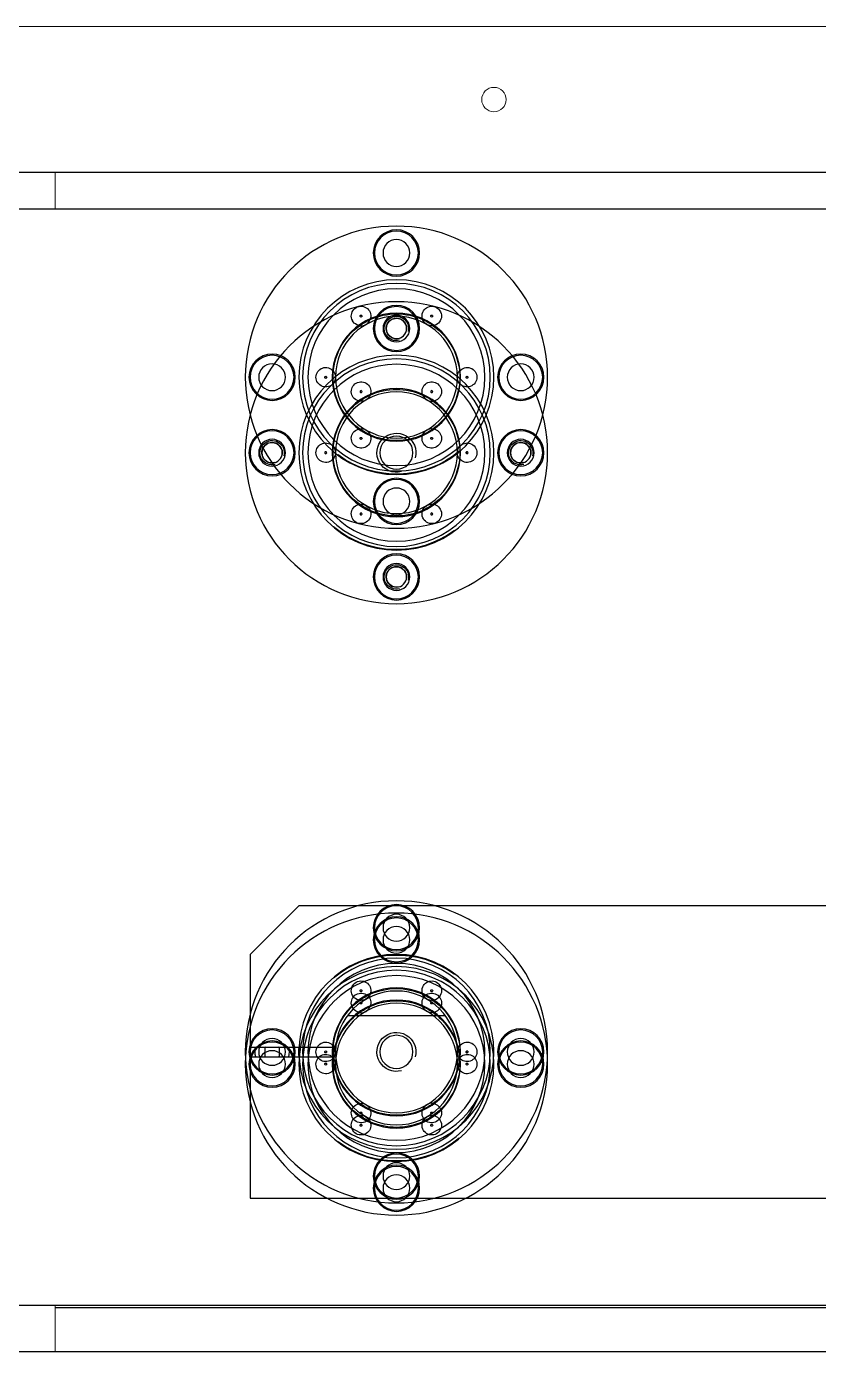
# Model space of a CAD drawing. Header units: millimetres. Extents: x -1052 to 3351, y 0 to 2015.
# Drawn here: x -219.407 to -217.004, y 1707.349 to 1711.373 of the extents above; entities that cross this region are included whole.
import ezdxf

# ---------------------------------------------------------------- set-up
doc = ezdxf.new("R2010")
doc.units = ezdxf.units.MM
doc.layers.add('@ New Renovation', color=7, linetype='Continuous')
for name, color, linetype, lineweight in [('AM_CL', 7, 'Continuous', 15), ('HCJ_RECTANGULAR_TUSOLIDLINE！实线层', 7, 'Continuous', 18), ('QJ_RECTANGULAR_TUBSOLIDLINE！实线层', 7, 'Continuous', 18)]:
    doc.layers.add(name, color=color, linetype=linetype, lineweight=lineweight)

# ---------------------------------------------------------------- blocks, each defined once
blk = doc.blocks.new('*X870')
at = {"layer": '@ New Renovation', "color": 0, "linetype": 'Continuous'}
for p, q in [((-2938.08, -545.7), (-2938.08, 1014.3)), ((-2696.08, 863.3), (-2696.08, -394.7)), ((-2930.58, -105.7), (-2930.58, 574.3)), ((-2705.58, 574.3), (-2705.58, 309.3)), ((-2705.08, 544.3), (-2705.08, 309.3)), ((-2787.58, 494.3), (-2777.58, 504.3)), ((-2777.58, 504.3), (-2758.58, 504.3)), ((-2758.58, 504.3), (-2758.58, 486.76)), ((-2756.58, 504.3), (-2756.58, 486.76)), ((-2756.58, 504.3), (-2727.58, 504.3)), ((-2727.58, 504.3), (-2727.58, 309.3)), ((-2758.58, 501.06), (-2758.45, 501.3)), ((-2758.45, 501.3), (-2756.71, 501.3)), ((-2756.71, 501.3), (-2756.58, 501.06)), ((-2758.45, 498.3), (-2758.58, 498.53)), ((-2756.71, 498.3), (-2758.45, 498.3)), ((-2756.58, 498.53), (-2756.71, 498.3)), ((-2787.58, 284.3), (-2787.58, 494.3)), ((-2865.28, 487.18), (-2865.38, 487.18)), ((-2772.88, 487.18), (-2772.78, 487.18)), ((-2880.03, 486.22), (-2880.13, 486.22)), ((-2879.02, 484.73), (-2879.12, 484.73)), ((-2879.01, 484.72), (-2879.11, 484.72)), ((-2878.79, 484.35), (-2878.89, 484.35)), ((-2878.76, 484.3), (-2878.86, 484.3)), ((-2864.1, 485.48), (-2864, 485.48)), ((-2863.39, 484.52), (-2863.49, 484.52)), ((-2774.77, 484.52), (-2774.67, 484.52)), ((-2774.06, 485.48), (-2774.16, 485.48)), ((-2765.08, 484.3), (-2765.08, 464.3)), ((-2739.03, 486.22), (-2739.13, 486.22)), ((-2738.02, 484.73), (-2738.12, 484.73)), ((-2738.01, 484.72), (-2738.11, 484.72)), ((-2737.79, 484.35), (-2737.89, 484.35)), ((-2737.76, 484.3), (-2737.86, 484.3)), ((-2878.04, 482.94), (-2878.14, 482.94)), ((-2877.92, 482.67), (-2878.02, 482.67)), ((-2877.84, 482.49), (-2877.94, 482.49)), ((-2877.43, 481.51), (-2877.53, 481.51)), ((-2877.5, 481.45), (-2877.4, 481.45)), ((-2863.03, 483.89), (-2863.13, 483.89)), ((-2862.8, 483.25), (-2862.7, 483.25)), ((-2775.36, 483.25), (-2775.46, 483.25)), ((-2775.13, 483.89), (-2775.03, 483.89)), ((-2737.04, 482.94), (-2737.14, 482.94)), ((-2736.92, 482.67), (-2737.02, 482.67)), ((-2736.84, 482.49), (-2736.94, 482.49)), ((-2736.43, 481.51), (-2736.53, 481.51)), ((-2736.5, 481.45), (-2736.4, 481.45)), ((-2877.2, 480.9), (-2877.3, 480.9)), ((-2877.14, 480.73), (-2877.24, 480.73)), ((-2876.91, 480), (-2877.01, 480)), ((-2876.84, 479.76), (-2876.94, 479.76)), ((-2876.72, 479.32), (-2876.82, 479.32)), ((-2861.96, 481.33), (-2861.86, 481.33)), ((-2861.48, 480.23), (-2861.58, 480.23)), ((-2861.36, 479.81), (-2861.46, 479.81)), ((-2861.2, 478.81), (-2861.1, 478.81)), ((-2776.96, 478.81), (-2777.06, 478.81)), ((-2776.8, 479.81), (-2776.7, 479.81)), ((-2776.68, 480.23), (-2776.58, 480.23)), ((-2776.2, 481.33), (-2776.3, 481.33)), ((-2736.2, 480.9), (-2736.3, 480.9)), ((-2736.14, 480.73), (-2736.24, 480.73)), ((-2735.91, 480), (-2736.01, 480)), ((-2735.84, 479.76), (-2735.94, 479.76)), ((-2735.72, 479.32), (-2735.82, 479.32)), ((-2876.55, 478.59), (-2876.65, 478.59)), ((-2876.35, 477.55), (-2876.45, 477.55)), ((-2876.27, 477.01), (-2876.37, 477.01)), ((-2876.17, 476.19), (-2876.27, 476.19)), ((-2861.05, 478.59), (-2861.15, 478.59)), ((-2861.03, 478.53), (-2861.13, 478.53)), ((-2861.02, 478.48), (-2861.12, 478.48)), ((-2860.78, 477.12), (-2860.88, 477.12)), ((-2860.74, 476.81), (-2860.84, 476.81)), ((-2860.72, 476.67), (-2860.82, 476.67)), ((-2860.69, 476.39), (-2860.79, 476.39)), ((-2777.47, 476.39), (-2777.37, 476.39)), ((-2777.44, 476.67), (-2777.34, 476.67)), ((-2777.42, 476.81), (-2777.32, 476.81)), ((-2777.38, 477.12), (-2777.28, 477.12)), ((-2777.14, 478.48), (-2777.04, 478.48)), ((-2777.13, 478.53), (-2777.03, 478.53)), ((-2777.11, 478.59), (-2777.01, 478.59)), ((-2735.55, 478.59), (-2735.65, 478.59)), ((-2735.35, 477.55), (-2735.45, 477.55)), ((-2735.27, 477.01), (-2735.37, 477.01)), ((-2735.17, 476.19), (-2735.27, 476.19)), ((-2876.14, 475.88), (-2876.24, 475.88)), ((-2876.14, 475.82), (-2876.24, 475.82)), ((-2876.13, 475.69), (-2876.23, 475.69)), ((-2876.09, 473.83), (-2876.19, 473.83)), ((-2876.09, 473.69), (-2876.19, 473.69)), ((-2876.18, 474.41), (-2876.08, 474.41)), ((-2876.08, 473.96), (-2876.18, 473.96)), ((-2860.59, 474.9), (-2860.69, 474.9)), ((-2860.59, 474.76), (-2860.69, 474.76)), ((-2860.58, 474.63), (-2860.68, 474.63)), ((-2860.68, 474.18), (-2860.58, 474.18)), ((-2777.58, 474.63), (-2777.48, 474.63)), ((-2777.48, 474.18), (-2777.58, 474.18)), ((-2777.57, 474.9), (-2777.47, 474.9)), ((-2777.57, 474.76), (-2777.47, 474.76)), ((-2735.14, 475.88), (-2735.24, 475.88)), ((-2735.14, 475.82), (-2735.24, 475.82)), ((-2735.13, 475.69), (-2735.23, 475.69)), ((-2735.09, 473.83), (-2735.19, 473.83)), ((-2735.09, 473.69), (-2735.19, 473.69)), ((-2735.18, 474.41), (-2735.08, 474.41)), ((-2735.08, 473.96), (-2735.18, 473.96)), ((-2876.28, 471.47), (-2876.38, 471.47)), ((-2876.24, 471.78), (-2876.34, 471.78)), ((-2876.22, 471.92), (-2876.32, 471.92)), ((-2876.19, 472.2), (-2876.29, 472.2)), ((-2860.85, 471.04), (-2860.95, 471.04)), ((-2860.77, 471.58), (-2860.87, 471.58)), ((-2860.67, 472.4), (-2860.77, 472.4)), ((-2860.64, 472.77), (-2860.74, 472.77)), ((-2860.64, 472.71), (-2860.74, 472.71)), ((-2860.63, 472.9), (-2860.73, 472.9)), ((-2777.53, 472.9), (-2777.43, 472.9)), ((-2777.52, 472.77), (-2777.42, 472.77)), ((-2777.52, 472.71), (-2777.42, 472.71)), ((-2777.49, 472.4), (-2777.39, 472.4)), ((-2777.4, 471.58), (-2777.3, 471.58)), ((-2777.31, 471.04), (-2777.21, 471.04)), ((-2735.28, 471.47), (-2735.38, 471.47)), ((-2735.24, 471.78), (-2735.34, 471.78)), ((-2735.22, 471.92), (-2735.32, 471.92)), ((-2735.19, 472.2), (-2735.29, 472.2)), ((-2876.98, 468.36), (-2877.08, 468.36)), ((-2876.86, 468.78), (-2876.96, 468.78)), ((-2876.7, 469.78), (-2876.6, 469.78)), ((-2876.55, 470), (-2876.65, 470)), ((-2876.53, 470.06), (-2876.63, 470.06)), ((-2876.52, 470.11), (-2876.62, 470.11)), ((-2861.64, 467.86), (-2861.74, 467.86)), ((-2861.41, 468.6), (-2861.51, 468.6)), ((-2861.34, 468.83), (-2861.44, 468.83)), ((-2861.22, 469.27), (-2861.32, 469.27)), ((-2861.05, 470), (-2861.15, 470)), ((-2777.11, 470), (-2777.01, 470)), ((-2776.94, 469.27), (-2776.84, 469.27)), ((-2776.82, 468.83), (-2776.72, 468.83)), ((-2776.75, 468.6), (-2776.65, 468.6)), ((-2776.52, 467.86), (-2776.42, 467.86)), ((-2735.98, 468.36), (-2736.08, 468.36)), ((-2735.86, 468.78), (-2735.96, 468.78)), ((-2735.7, 469.78), (-2735.6, 469.78)), ((-2735.55, 470), (-2735.65, 470)), ((-2735.53, 470.06), (-2735.63, 470.06)), ((-2735.52, 470.11), (-2735.62, 470.11)), ((-2891.13, 466.96), (-2891.15, 466.73)), ((-2891.13, 467.2), (-2891.13, 466.96)), ((-2878.3, 465.34), (-2878.2, 465.34)), ((-2877.46, 467.26), (-2877.36, 467.26)), ((-2862.54, 465.65), (-2862.64, 465.65)), ((-2862.42, 465.92), (-2862.52, 465.92)), ((-2862.34, 466.1), (-2862.44, 466.1)), ((-2861.93, 467.08), (-2862.03, 467.08)), ((-2862, 467.14), (-2861.9, 467.14)), ((-2861.7, 467.69), (-2861.8, 467.69)), ((-2776.46, 467.69), (-2776.36, 467.69)), ((-2776.16, 467.14), (-2776.26, 467.14)), ((-2776.23, 467.08), (-2776.13, 467.08)), ((-2775.82, 466.1), (-2775.72, 466.1)), ((-2775.74, 465.92), (-2775.64, 465.92)), ((-2775.62, 465.65), (-2775.52, 465.65)), ((-2737.3, 465.34), (-2737.2, 465.34)), ((-2736.46, 467.26), (-2736.36, 467.26)), ((-2879.6, 463.11), (-2879.5, 463.11)), ((-2878.89, 464.07), (-2878.99, 464.07)), ((-2878.53, 464.71), (-2878.63, 464.71)), ((-2863.52, 463.86), (-2863.62, 463.86)), ((-2863.51, 463.87), (-2863.61, 463.87)), ((-2863.29, 464.24), (-2863.39, 464.24)), ((-2863.26, 464.29), (-2863.36, 464.29)), ((-2774.9, 464.29), (-2774.8, 464.29)), ((-2774.87, 464.24), (-2774.77, 464.24)), ((-2774.65, 463.87), (-2774.55, 463.87)), ((-2774.64, 463.86), (-2774.54, 463.86)), ((-2738.6, 463.11), (-2738.5, 463.11)), ((-2737.89, 464.07), (-2737.99, 464.07)), ((-2737.53, 464.71), (-2737.63, 464.71)), ((-2880.78, 461.41), (-2880.88, 461.41)), ((-2864.53, 462.37), (-2864.63, 462.37)), ((-2773.63, 462.37), (-2773.53, 462.37)), ((-2739.78, 461.41), (-2739.88, 461.41))]:
    blk.add_line(p, q, dxfattribs=at)
for points in [[(-2907.98, 483.44), (-2907.86, 483.4), (-2907.74, 483.34), (-2907.64, 483.29)], [(-2906.65, 481.86), (-2906.63, 481.63), (-2906.63, 481.39), (-2906.67, 481.13), (-2906.75, 480.86), (-2906.87, 480.6), (-2907.02, 480.35), (-2907.2, 480.14), (-2907.42, 479.95), (-2907.66, 479.79), (-2907.92, 479.67)], [(-2766.98, 483.44), (-2766.86, 483.4), (-2766.74, 483.34), (-2766.64, 483.29)], [(-2765.65, 481.86), (-2765.63, 481.63), (-2765.63, 481.39), (-2765.67, 481.13), (-2765.75, 480.86), (-2765.87, 480.6), (-2766.02, 480.35), (-2766.2, 480.14), (-2766.42, 479.95), (-2766.66, 479.79), (-2766.92, 479.67)], [(-2892.42, 468.92), (-2892.16, 468.8), (-2891.92, 468.64), (-2891.7, 468.45), (-2891.52, 468.24), (-2891.37, 467.99), (-2891.25, 467.73), (-2891.17, 467.46), (-2891.13, 467.2)], [(-2747.01, 466.73), (-2747.03, 466.96), (-2747.03, 467.2), (-2746.99, 467.46), (-2746.91, 467.73), (-2746.79, 467.99), (-2746.64, 468.24), (-2746.46, 468.45), (-2746.24, 468.64), (-2746, 468.8), (-2745.74, 468.92)], [(-2892.14, 465.3), (-2892.24, 465.25), (-2892.36, 465.19), (-2892.48, 465.15)], [(-2745.68, 465.15), (-2745.8, 465.19), (-2745.92, 465.25), (-2746.02, 465.3)]]:
    blk.add_lwpolyline(points, dxfattribs=at)
for centre, radius in [((-2896.08, 474.3), 31), ((-2880.58, 474.3), 31), ((-2896.08, 499.8), 4.75), ((-2896.08, 499.8), 4.5), ((-2880.58, 499.8), 4.75), ((-2880.58, 499.8), 4.5), ((-2757.58, 474.3), 31), ((-2755.08, 474.3), 31), ((-2757.58, 499.8), 4.75), ((-2757.58, 499.8), 4.5), ((-2755.08, 499.8), 4.75), ((-2755.08, 499.8), 4.5), ((-2896.08, 499.8), 2.75), ((-2880.58, 499.8), 2.75), ((-2880.58, 499.8), 2.1), ((-2880.58, 499.8), 2.1), ((-2757.58, 499.8), 2.75), ((-2755.08, 499.8), 2.75), ((-2896.08, 474.3), 20), ((-2896.08, 474.3), 19.25), ((-2896.08, 474.3), 18.15), ((-2880.58, 474.3), 20), ((-2880.58, 474.3), 20), ((-2880.58, 474.3), 19.25), ((-2880.58, 474.3), 18.15), ((-2757.58, 474.3), 20), ((-2757.58, 474.3), 19.25), ((-2757.58, 474.3), 18.15), ((-2755.08, 474.3), 20), ((-2755.08, 474.3), 19.25), ((-2755.08, 474.3), 18.15), ((-2896.08, 474.3), 13.15), ((-2880.58, 474.3), 13.15), ((-2757.58, 474.3), 13.15), ((-2755.08, 474.3), 13.15), ((-2896.08, 474.3), 12.5), ((-2880.58, 474.3), 12.5), ((-2880.58, 474.3), 12.5), ((-2757.58, 474.3), 12.5), ((-2757.58, 474.3), 12.5), ((-2755.08, 474.3), 12.5), ((-2921.58, 474.3), 4.75), ((-2921.58, 474.3), 4.5), ((-2906.08, 474.3), 4.75), ((-2906.08, 474.3), 4.5), ((-2870.58, 474.3), 4.75), ((-2870.58, 474.3), 4.5), ((-2855.08, 474.3), 4.75), ((-2855.08, 474.3), 4.5), ((-2783.08, 474.3), 4.75), ((-2783.08, 474.3), 4.5), ((-2780.58, 474.3), 4.75), ((-2780.58, 474.3), 4.5), ((-2732.08, 474.3), 4.75), ((-2732.08, 474.3), 4.5), ((-2729.58, 474.3), 4.75), ((-2729.58, 474.3), 4.5), ((-2921.58, 474.3), 2.75), ((-2906.08, 474.3), 2.75), ((-2906.08, 474.3), 2.1), ((-2906.08, 474.3), 2.1), ((-2880.58, 474.3), 3.4), ((-2870.58, 474.3), 2.75), ((-2855.08, 474.3), 2.75), ((-2855.08, 474.3), 2.1), ((-2855.08, 474.3), 2.1), ((-2783.08, 474.3), 2.75), ((-2780.58, 474.3), 2.75), ((-2757.58, 474.3), 3.4), ((-2732.08, 474.3), 2.75), ((-2729.58, 474.3), 2.75), ((-2896.08, 448.8), 4.75), ((-2896.08, 448.8), 4.5), ((-2896.08, 448.8), 2.75), ((-2880.58, 448.8), 4.75), ((-2880.58, 448.8), 4.5), ((-2880.58, 448.8), 2.75), ((-2757.58, 448.8), 4.75), ((-2757.58, 448.8), 4.5), ((-2757.58, 448.8), 2.75), ((-2755.08, 448.8), 4.75), ((-2755.08, 448.8), 4.5), ((-2755.08, 448.8), 2.75), ((-2880.58, 448.8), 2.1), ((-2880.58, 448.8), 2.1)]:
    blk.add_circle(centre, radius, dxfattribs=at)
for centre, radius, start, end in [((-2757.58, 499.8), 3.5, 73.3876, 106.6124), ((-2880.58, 499.8), 2.5, 345, 285), ((-2880.58, 499.8), 2.1, 345, 285), ((-2757.58, 499.8), 3.5, 253.3876, 286.6124), ((-2757.58, 474.3), 20, 87.1166, 92.8834), ((-2896.08, 488.8), 2, 308.7236, 231.4286), ((-2880.58, 488.8), 2, 308.5714, 231.2764), ((-2757.58, 488.8), 2, 308.7236, 231.4286), ((-2755.08, 488.8), 2, 308.7236, 231.4286), ((-2896.08, 474.3), 13, 35.579, 144.421), ((-2896.08, 488.8), 2.01, 230.9848, 309.0152), ((-2880.58, 474.3), 13, 35.579, 144.421), ((-2880.58, 488.8), 2.01, 230.9848, 309.0152), ((-2880.68, 474.3), 20, 323.4183, 40.1109), ((-2757.48, 474.3), 20, 139.8891, 216.5817), ((-2757.58, 474.3), 13, 35.579, 144.421), ((-2755.08, 474.3), 13, 35.579, 144.421), ((-2757.58, 488.8), 2.01, 230.9848, 309.0152), ((-2755.08, 488.8), 2.01, 230.9848, 309.0152), ((-2896.18, 474.3), 20, 319.8891, 36.5817), ((-2755.18, 474.3), 20, 319.8891, 36.5817), ((-2908.64, 481.55), 2, 8.7236, 291.2764), ((-2896.08, 474.3), 13, 144.4773, 155.5227), ((-2896.08, 474.3), 13, 144.421, 144.4773), ((-2893.14, 481.55), 2, 8.7236, 291.2764), ((-2893.14, 481.55), 2.01, 290.9848, 9.0152), ((-2880.58, 474.3), 13, 144.4773, 155.5227), ((-2880.58, 474.3), 13, 144.421, 144.4773), ((-2893.14, 481.55), 2, 8.5714, 8.7236), ((-2883.52, 481.55), 2.01, 170.9848, 249.0152), ((-2896.08, 474.3), 13, 35.5227, 35.579), ((-2883.52, 481.55), 2, 248.7236, 171.2764), ((-2883.52, 481.55), 2, 171.2764, 171.4286), ((-2896.08, 474.3), 13, 24.4773, 35.5227), ((-2868.02, 481.55), 2.01, 170.9848, 249.0152), ((-2880.58, 474.3), 13, 35.5227, 35.579), ((-2868.02, 481.55), 2, 248.7236, 171.2764), ((-2880.58, 474.3), 13, 24.4773, 35.5227), ((-2770.14, 481.55), 2, 8.7236, 291.2764), ((-2767.64, 481.55), 2, 8.7236, 291.2764), ((-2770.14, 481.55), 2.01, 290.9848, 9.0152), ((-2757.58, 474.3), 13, 144.4773, 155.5227), ((-2757.58, 474.3), 13, 144.421, 144.4773), ((-2755.08, 474.3), 13, 144.4773, 155.5227), ((-2755.08, 474.3), 13, 144.421, 144.4773), ((-2745.02, 481.55), 2.01, 170.9848, 249.0152), ((-2757.58, 474.3), 13, 35.5227, 35.579), ((-2745.02, 481.55), 2, 248.7236, 171.2764), ((-2745.02, 481.55), 2, 171.2764, 171.4286), ((-2757.58, 474.3), 13, 24.4773, 35.5227), ((-2742.52, 481.55), 2.01, 170.9848, 249.0152), ((-2755.08, 474.3), 13, 35.5227, 35.579), ((-2742.52, 481.55), 2, 248.7236, 171.2764), ((-2755.08, 474.3), 13, 24.4773, 35.5227), ((-2742.52, 481.55), 2, 171.2764, 171.4286), ((-2896.08, 474.3), 13, 155.579, 204.421), ((-2896.08, 474.3), 13, 155.5227, 155.579), ((-2908.64, 481.55), 2, 291.2764, 291.4286), ((-2880.58, 474.3), 13, 155.579, 180), ((-2880.58, 474.3), 13, 155.5227, 155.579), ((-2896.08, 474.3), 13, 24.421, 24.4773), ((-2896.08, 474.3), 13, 0, 24.421), ((-2868.02, 481.55), 2, 248.5714, 248.7236), ((-2880.58, 474.3), 13, 24.421, 24.4773), ((-2880.58, 474.3), 13, 335.579, 24.421), ((-2757.58, 474.3), 13, 155.579, 180), ((-2757.58, 474.3), 13, 155.5227, 155.579), ((-2770.14, 481.55), 2, 291.2764, 291.4286), ((-2755.08, 474.3), 13, 155.579, 204.421), ((-2755.08, 474.3), 13, 155.5227, 155.579), ((-2767.64, 481.55), 2, 291.2764, 291.4286), ((-2757.58, 474.3), 13, 24.421, 24.4773), ((-2757.58, 474.3), 13, 335.579, 24.421), ((-2755.08, 474.3), 13, 24.421, 24.4773), ((-2755.08, 474.3), 13, 0, 24.421), ((-2906.08, 474.3), 2.5, 345, 285), ((-2906.08, 474.3), 2.1, 345, 285), ((-2880.58, 474.3), 4, 345, 285), ((-2855.08, 474.3), 2.5, 345, 285), ((-2855.08, 474.3), 2.1, 345, 285), ((-2757.58, 474.3), 4, 345, 285), ((-2880.58, 474.3), 13, 180, 204.421), ((-2896.08, 474.3), 13, 335.579, 0), ((-2757.58, 474.3), 13, 180, 204.421), ((-2755.08, 474.3), 13, 335.579, 0), ((-2908.64, 467.05), 2, 68.7236, 351.2764), ((-2896.08, 474.3), 13, 204.421, 204.4773), ((-2908.64, 467.05), 2.01, 350.9848, 69.0152), ((-2896.08, 474.3), 13, 204.4773, 215.5227), ((-2893.14, 467.05), 2, 68.7236, 351.2764), ((-2880.58, 474.3), 13, 204.421, 204.4773), ((-2893.14, 467.05), 2, 68.5714, 68.7236), ((-2880.58, 474.3), 13, 204.4773, 215.5227), ((-2883.52, 467.05), 2.01, 110.9848, 189.0152), ((-2883.52, 467.05), 2, 188.7236, 111.2764), ((-2896.08, 474.3), 13, 324.4773, 335.5227), ((-2896.08, 474.3), 13, 335.5227, 335.579), ((-2883.52, 467.05), 2, 111.2764, 111.4286), ((-2868.02, 467.05), 2.01, 110.9848, 189.0152), ((-2868.02, 467.05), 2, 188.7236, 111.2764), ((-2880.58, 474.3), 13, 324.4773, 335.5227), ((-2880.58, 474.3), 13, 335.5227, 335.579), ((-2770.14, 467.05), 2, 68.7236, 351.2764), ((-2767.64, 467.05), 2, 68.7236, 351.2764), ((-2770.14, 467.05), 2.01, 350.9848, 69.0152), ((-2757.58, 474.3), 13, 204.421, 204.4773), ((-2757.58, 474.3), 13, 204.4773, 215.5227), ((-2767.64, 467.05), 2.01, 350.9848, 69.0152), ((-2755.08, 474.3), 13, 204.421, 204.4773), ((-2755.08, 474.3), 13, 204.4773, 215.5227), ((-2745.02, 467.05), 2, 188.7236, 111.2764), ((-2757.58, 474.3), 13, 324.4773, 335.5227), ((-2757.58, 474.3), 13, 335.5227, 335.579), ((-2745.02, 467.05), 2, 111.2764, 111.4286), ((-2742.52, 467.05), 2.01, 110.9848, 189.0152), ((-2742.52, 467.05), 2, 188.7236, 111.2764), ((-2755.08, 474.3), 13, 324.4773, 335.5227), ((-2755.08, 474.3), 13, 335.5227, 335.579), ((-2742.52, 467.05), 2, 111.2764, 111.4286), ((-2908.64, 467.05), 2, 351.2764, 351.4286), ((-2896.08, 474.3), 13, 215.5227, 215.579), ((-2896.08, 474.3), 13, 215.579, 324.421), ((-2880.58, 474.3), 13, 215.5227, 215.579), ((-2880.58, 474.3), 13, 215.579, 324.421), ((-2896.08, 474.3), 13, 324.421, 324.4773), ((-2880.58, 474.3), 13, 324.421, 324.4773), ((-2868.02, 467.05), 2, 188.5714, 188.7236), ((-2770.14, 467.05), 2, 351.2764, 351.4286), ((-2757.58, 474.3), 13, 215.5227, 215.579), ((-2757.58, 474.3), 13, 215.579, 324.421), ((-2767.64, 467.05), 2, 351.2764, 351.4286), ((-2755.08, 474.3), 13, 215.5227, 215.579), ((-2755.08, 474.3), 13, 215.579, 324.421), ((-2757.58, 474.3), 13, 324.421, 324.4773), ((-2755.08, 474.3), 13, 324.421, 324.4773), ((-2896.08, 459.8), 2, 128.7236, 51.4286), ((-2896.08, 459.8), 2.01, 50.9848, 129.0152), ((-2880.58, 459.8), 2, 128.5714, 51.2764), ((-2880.58, 459.8), 2.01, 50.9848, 129.0152), ((-2757.58, 459.8), 2, 128.7236, 51.4286), ((-2757.58, 459.8), 2.01, 50.9848, 129.0152), ((-2755.08, 459.8), 2, 128.7236, 51.4286), ((-2755.08, 459.8), 2.01, 50.9848, 129.0152), ((-2880.58, 448.8), 2.5, 345, 285), ((-2880.58, 448.8), 2.1, 345, 285)]:
    blk.add_arc(centre, radius, start, end, dxfattribs=at)
for points, knots in [([(-2896.08, 489), (-2896.15, 489), (-2896.29, 488.92), (-2896.29, 488.68), (-2896.15, 488.6), (-2896.08, 488.6)], [0, 0, 0, 0, 0.2066602, 0.4124492, 0.6202908, 0.6202908, 0.6202908, 0.6202908]), ([(-2895.88, 488.8), (-2895.88, 488.86), (-2895.96, 489), (-2896.2, 489), (-2896.28, 488.86), (-2896.28, 488.8)], [0, 0, 0, 0, 0.2064947, 0.4125739, 0.620463, 0.620463, 0.620463, 0.620463]), ([(-2895.88, 488.8), (-2895.88, 488.73), (-2895.96, 488.59), (-2896.2, 488.59), (-2896.28, 488.73), (-2896.28, 488.8)], [0, 0, 0, 0, 0.2064102, 0.4124773, 0.6202807, 0.6202807, 0.6202807, 0.6202807]), ([(-2896.08, 488.6), (-2896.01, 488.6), (-2895.87, 488.67), (-2895.87, 488.91), (-2896.01, 489), (-2896.08, 489)], [0, 0, 0, 0, 0.2065304, 0.4124013, 0.6202998, 0.6202998, 0.6202998, 0.6202998]), ([(-2880.78, 488.8), (-2880.78, 488.86), (-2880.7, 489), (-2880.46, 489), (-2880.38, 488.86), (-2880.38, 488.8)], [0, 0, 0, 0, 0.2063995, 0.4123827, 0.6201731, 0.6201731, 0.6201731, 0.6201731]), ([(-2880.38, 488.8), (-2880.38, 488.73), (-2880.46, 488.59), (-2880.7, 488.59), (-2880.78, 488.73), (-2880.78, 488.8)], [0, 0, 0, 0, 0.2064587, 0.4125738, 0.6204258, 0.6204258, 0.6204258, 0.6204258]), ([(-2757.38, 488.8), (-2757.38, 488.86), (-2757.46, 489), (-2757.7, 489), (-2757.78, 488.86), (-2757.78, 488.8)], [0, 0, 0, 0, 0.2063995, 0.4123827, 0.6201731, 0.6201731, 0.6201731, 0.6201731]), ([(-2757.78, 488.8), (-2757.78, 488.73), (-2757.7, 488.59), (-2757.46, 488.59), (-2757.38, 488.73), (-2757.38, 488.8)], [0, 0, 0, 0, 0.2064587, 0.4125738, 0.6204258, 0.6204258, 0.6204258, 0.6204258]), ([(-2755.08, 489), (-2755.15, 489), (-2755.29, 488.92), (-2755.29, 488.68), (-2755.15, 488.6), (-2755.08, 488.6)], [0, 0, 0, 0, 0.2066602, 0.4124492, 0.6202908, 0.6202908, 0.6202908, 0.6202908]), ([(-2754.88, 488.8), (-2754.88, 488.86), (-2754.96, 489), (-2755.2, 489), (-2755.28, 488.86), (-2755.28, 488.8)], [0, 0, 0, 0, 0.2064947, 0.4125739, 0.620463, 0.620463, 0.620463, 0.620463]), ([(-2754.88, 488.8), (-2754.88, 488.73), (-2754.96, 488.59), (-2755.2, 488.59), (-2755.28, 488.73), (-2755.28, 488.8)], [0, 0, 0, 0, 0.2064102, 0.4124773, 0.6202807, 0.6202807, 0.6202807, 0.6202807]), ([(-2755.08, 488.6), (-2755.01, 488.6), (-2754.87, 488.67), (-2754.87, 488.91), (-2755.01, 489), (-2755.08, 489)], [0, 0, 0, 0, 0.2065304, 0.4124013, 0.6202998, 0.6202998, 0.6202998, 0.6202998]), ([(-2908.54, 481.72), (-2908.6, 481.75), (-2908.76, 481.75), (-2908.88, 481.55), (-2908.8, 481.41), (-2908.74, 481.37)], [0, 0, 0, 0, 0.2064025, 0.4123888, 0.6201823, 0.6201823, 0.6201823, 0.6201823]), ([(-2908.54, 481.72), (-2908.6, 481.75), (-2908.76, 481.75), (-2908.88, 481.55), (-2908.8, 481.41), (-2908.74, 481.37)], [0, 0, 0, 0, 0.2064472, 0.4124784, 0.6203182, 0.6203182, 0.6203182, 0.6203182]), ([(-2908.54, 481.72), (-2908.6, 481.75), (-2908.76, 481.75), (-2908.88, 481.55), (-2908.8, 481.41), (-2908.74, 481.37)], [0, 0, 0, 0, 0.2064524, 0.4125033, 0.6203483, 0.6203483, 0.6203483, 0.6203483]), ([(-2908.74, 481.37), (-2908.68, 481.34), (-2908.52, 481.34), (-2908.4, 481.54), (-2908.48, 481.69), (-2908.54, 481.72)], [0, 0, 0, 0, 0.2064556, 0.4125677, 0.6204166, 0.6204166, 0.6204166, 0.6204166]), ([(-2908.74, 481.37), (-2908.68, 481.34), (-2908.52, 481.34), (-2908.4, 481.54), (-2908.48, 481.69), (-2908.54, 481.72)], [0, 0, 0, 0, 0.206431, 0.4125214, 0.6203457, 0.6203457, 0.6203457, 0.6203457]), ([(-2893.14, 481.35), (-2893.2, 481.35), (-2893.35, 481.42), (-2893.35, 481.66), (-2893.2, 481.75), (-2893.14, 481.75)], [0, 0, 0, 0, 0.2059733, 0.4120534, 0.6201899, 0.6201899, 0.6201899, 0.6201899]), ([(-2893.24, 481.37), (-2893.3, 481.41), (-2893.38, 481.55), (-2893.26, 481.75), (-2893.1, 481.75), (-2893.04, 481.72)], [0, 0, 0, 0, 0.2064032, 0.4123909, 0.6201866, 0.6201866, 0.6201866, 0.6201866]), ([(-2893.24, 481.37), (-2893.3, 481.41), (-2893.38, 481.55), (-2893.26, 481.75), (-2893.1, 481.75), (-2893.04, 481.72)], [0, 0, 0, 0, 0.2064084, 0.4124158, 0.6202167, 0.6202167, 0.6202167, 0.6202167]), ([(-2893.04, 481.72), (-2892.98, 481.69), (-2892.9, 481.55), (-2893.02, 481.34), (-2893.18, 481.34), (-2893.24, 481.37)], [0, 0, 0, 0, 0.2064534, 0.412564, 0.6204122, 0.6204122, 0.6204122, 0.6204122]), ([(-2893.04, 481.72), (-2892.98, 481.69), (-2892.9, 481.55), (-2893.02, 481.34), (-2893.18, 481.34), (-2893.24, 481.37)], [0, 0, 0, 0, 0.2064742, 0.4126082, 0.6204773, 0.6204773, 0.6204773, 0.6204773]), ([(-2893.14, 481.75), (-2893.07, 481.75), (-2892.93, 481.67), (-2892.93, 481.43), (-2893.07, 481.35), (-2893.14, 481.35)], [0, 0, 0, 0, 0.2060651, 0.4121901, 0.6204088, 0.6204088, 0.6204088, 0.6204088]), ([(-2883.52, 481.75), (-2883.59, 481.75), (-2883.73, 481.67), (-2883.73, 481.43), (-2883.59, 481.35), (-2883.52, 481.35)], [0, 0, 0, 0, 0.2059854, 0.4120309, 0.620168, 0.620168, 0.620168, 0.620168]), ([(-2883.62, 481.72), (-2883.68, 481.69), (-2883.76, 481.55), (-2883.64, 481.34), (-2883.48, 481.34), (-2883.42, 481.37)], [0, 0, 0, 0, 0.206367, 0.4123905, 0.6201491, 0.6201491, 0.6201491, 0.6201491]), ([(-2883.62, 481.72), (-2883.68, 481.69), (-2883.76, 481.55), (-2883.64, 481.34), (-2883.48, 481.34), (-2883.42, 481.37)], [0, 0, 0, 0, 0.2063877, 0.4124347, 0.6202141, 0.6202141, 0.6202141, 0.6202141]), ([(-2883.42, 481.37), (-2883.36, 481.41), (-2883.28, 481.55), (-2883.4, 481.75), (-2883.56, 481.75), (-2883.62, 481.72)], [0, 0, 0, 0, 0.2064911, 0.412566, 0.6204498, 0.6204498, 0.6204498, 0.6204498]), ([(-2883.42, 481.37), (-2883.36, 481.41), (-2883.28, 481.55), (-2883.4, 481.75), (-2883.56, 481.75), (-2883.62, 481.72)], [0, 0, 0, 0, 0.2064963, 0.4125909, 0.6204799, 0.6204799, 0.6204799, 0.6204799]), ([(-2883.52, 481.35), (-2883.46, 481.35), (-2883.31, 481.42), (-2883.31, 481.66), (-2883.46, 481.75), (-2883.52, 481.75)], [0, 0, 0, 0, 0.2060529, 0.4122126, 0.6204306, 0.6204306, 0.6204306, 0.6204306]), ([(-2868.02, 481.35), (-2868.09, 481.35), (-2868.23, 481.43), (-2868.23, 481.67), (-2868.09, 481.75), (-2868.02, 481.75)], [0, 0, 0, 0, 0.2066468, 0.4127884, 0.6201646, 0.6201646, 0.6201646, 0.6201646]), ([(-2867.92, 481.37), (-2867.98, 481.34), (-2868.14, 481.34), (-2868.26, 481.54), (-2868.18, 481.69), (-2868.12, 481.72)], [0, 0, 0, 0, 0.2064534, 0.412564, 0.6204122, 0.6204122, 0.6204122, 0.6204122]), ([(-2867.92, 481.37), (-2867.98, 481.34), (-2868.14, 481.34), (-2868.26, 481.54), (-2868.18, 481.69), (-2868.12, 481.72)], [0, 0, 0, 0, 0.2064742, 0.4126082, 0.6204773, 0.6204773, 0.6204773, 0.6204773]), ([(-2868.12, 481.72), (-2868.07, 481.75), (-2867.9, 481.75), (-2867.78, 481.55), (-2867.86, 481.41), (-2867.92, 481.37)], [0, 0, 0, 0, 0.2064032, 0.4123909, 0.6201866, 0.6201866, 0.6201866, 0.6201866]), ([(-2868.12, 481.72), (-2868.07, 481.75), (-2867.9, 481.75), (-2867.78, 481.55), (-2867.86, 481.41), (-2867.92, 481.37)], [0, 0, 0, 0, 0.2064084, 0.4124158, 0.6202167, 0.6202167, 0.6202167, 0.6202167]), ([(-2868.02, 481.75), (-2867.96, 481.75), (-2867.81, 481.67), (-2867.81, 481.43), (-2867.96, 481.35), (-2868.02, 481.35)], [0, 0, 0, 0, 0.2067802, 0.4129874, 0.6204365, 0.6204365, 0.6204365, 0.6204365]), ([(-2770.14, 481.75), (-2770.2, 481.75), (-2770.35, 481.67), (-2770.35, 481.43), (-2770.2, 481.35), (-2770.14, 481.35)], [0, 0, 0, 0, 0.2067802, 0.4129874, 0.6204365, 0.6204365, 0.6204365, 0.6204365]), ([(-2770.04, 481.72), (-2770.1, 481.75), (-2770.26, 481.75), (-2770.38, 481.55), (-2770.3, 481.41), (-2770.24, 481.37)], [0, 0, 0, 0, 0.2064032, 0.4123909, 0.6201866, 0.6201866, 0.6201866, 0.6201866]), ([(-2770.04, 481.72), (-2770.1, 481.75), (-2770.26, 481.75), (-2770.38, 481.55), (-2770.3, 481.41), (-2770.24, 481.37)], [0, 0, 0, 0, 0.2064084, 0.4124158, 0.6202167, 0.6202167, 0.6202167, 0.6202167]), ([(-2770.24, 481.37), (-2770.18, 481.34), (-2770.02, 481.34), (-2769.9, 481.54), (-2769.98, 481.69), (-2770.04, 481.72)], [0, 0, 0, 0, 0.2064534, 0.412564, 0.6204122, 0.6204122, 0.6204122, 0.6204122]), ([(-2770.24, 481.37), (-2770.18, 481.34), (-2770.02, 481.34), (-2769.9, 481.54), (-2769.98, 481.69), (-2770.04, 481.72)], [0, 0, 0, 0, 0.2064742, 0.4126082, 0.6204773, 0.6204773, 0.6204773, 0.6204773]), ([(-2770.14, 481.35), (-2770.07, 481.35), (-2769.93, 481.43), (-2769.93, 481.67), (-2770.07, 481.75), (-2770.14, 481.75)], [0, 0, 0, 0, 0.2066468, 0.4127884, 0.6201646, 0.6201646, 0.6201646, 0.6201646]), ([(-2767.54, 481.72), (-2767.6, 481.75), (-2767.76, 481.75), (-2767.88, 481.55), (-2767.8, 481.41), (-2767.74, 481.37)], [0, 0, 0, 0, 0.2064025, 0.4123888, 0.6201823, 0.6201823, 0.6201823, 0.6201823]), ([(-2767.54, 481.72), (-2767.6, 481.75), (-2767.76, 481.75), (-2767.88, 481.55), (-2767.8, 481.41), (-2767.74, 481.37)], [0, 0, 0, 0, 0.2064472, 0.4124784, 0.6203182, 0.6203182, 0.6203182, 0.6203182]), ([(-2767.54, 481.72), (-2767.6, 481.75), (-2767.76, 481.75), (-2767.88, 481.55), (-2767.8, 481.41), (-2767.74, 481.37)], [0, 0, 0, 0, 0.2064524, 0.4125033, 0.6203483, 0.6203483, 0.6203483, 0.6203483]), ([(-2767.74, 481.37), (-2767.68, 481.34), (-2767.52, 481.34), (-2767.4, 481.54), (-2767.48, 481.69), (-2767.54, 481.72)], [0, 0, 0, 0, 0.2064556, 0.4125677, 0.6204166, 0.6204166, 0.6204166, 0.6204166]), ([(-2767.74, 481.37), (-2767.68, 481.34), (-2767.52, 481.34), (-2767.4, 481.54), (-2767.48, 481.69), (-2767.54, 481.72)], [0, 0, 0, 0, 0.206431, 0.4125214, 0.6203457, 0.6203457, 0.6203457, 0.6203457]), ([(-2745.02, 481.75), (-2745.09, 481.75), (-2745.23, 481.67), (-2745.23, 481.43), (-2745.09, 481.35), (-2745.02, 481.35)], [0, 0, 0, 0, 0.2060651, 0.4121901, 0.6204088, 0.6204088, 0.6204088, 0.6204088]), ([(-2745.12, 481.72), (-2745.18, 481.69), (-2745.26, 481.55), (-2745.14, 481.34), (-2744.98, 481.34), (-2744.92, 481.37)], [0, 0, 0, 0, 0.2064534, 0.412564, 0.6204122, 0.6204122, 0.6204122, 0.6204122]), ([(-2745.12, 481.72), (-2745.18, 481.69), (-2745.26, 481.55), (-2745.14, 481.34), (-2744.98, 481.34), (-2744.92, 481.37)], [0, 0, 0, 0, 0.2064742, 0.4126082, 0.6204773, 0.6204773, 0.6204773, 0.6204773]), ([(-2744.92, 481.37), (-2744.87, 481.41), (-2744.78, 481.55), (-2744.9, 481.75), (-2745.06, 481.75), (-2745.12, 481.72)], [0, 0, 0, 0, 0.2064032, 0.4123909, 0.6201866, 0.6201866, 0.6201866, 0.6201866]), ([(-2744.92, 481.37), (-2744.87, 481.41), (-2744.78, 481.55), (-2744.9, 481.75), (-2745.06, 481.75), (-2745.12, 481.72)], [0, 0, 0, 0, 0.2064084, 0.4124158, 0.6202167, 0.6202167, 0.6202167, 0.6202167]), ([(-2745.02, 481.35), (-2744.96, 481.35), (-2744.81, 481.42), (-2744.81, 481.66), (-2744.96, 481.75), (-2745.02, 481.75)], [0, 0, 0, 0, 0.2059733, 0.4120534, 0.6201899, 0.6201899, 0.6201899, 0.6201899]), ([(-2742.52, 481.75), (-2742.59, 481.75), (-2742.73, 481.67), (-2742.73, 481.43), (-2742.59, 481.35), (-2742.52, 481.35)], [0, 0, 0, 0, 0.2059854, 0.4120309, 0.620168, 0.620168, 0.620168, 0.620168]), ([(-2742.62, 481.72), (-2742.68, 481.69), (-2742.76, 481.55), (-2742.64, 481.34), (-2742.48, 481.34), (-2742.42, 481.37)], [0, 0, 0, 0, 0.206367, 0.4123905, 0.6201491, 0.6201491, 0.6201491, 0.6201491]), ([(-2742.62, 481.72), (-2742.68, 481.69), (-2742.76, 481.55), (-2742.64, 481.34), (-2742.48, 481.34), (-2742.42, 481.37)], [0, 0, 0, 0, 0.2063877, 0.4124347, 0.6202141, 0.6202141, 0.6202141, 0.6202141]), ([(-2742.42, 481.37), (-2742.36, 481.41), (-2742.28, 481.55), (-2742.4, 481.75), (-2742.56, 481.75), (-2742.62, 481.72)], [0, 0, 0, 0, 0.2064911, 0.412566, 0.6204498, 0.6204498, 0.6204498, 0.6204498]), ([(-2742.42, 481.37), (-2742.36, 481.41), (-2742.28, 481.55), (-2742.4, 481.75), (-2742.56, 481.75), (-2742.62, 481.72)], [0, 0, 0, 0, 0.2064963, 0.4125909, 0.6204799, 0.6204799, 0.6204799, 0.6204799]), ([(-2742.52, 481.35), (-2742.46, 481.35), (-2742.31, 481.42), (-2742.31, 481.66), (-2742.46, 481.75), (-2742.52, 481.75)], [0, 0, 0, 0, 0.2060529, 0.4122126, 0.6204306, 0.6204306, 0.6204306, 0.6204306]), ([(-2908.64, 467.25), (-2908.7, 467.25), (-2908.85, 467.17), (-2908.85, 466.93), (-2908.7, 466.85), (-2908.64, 466.85)], [0, 0, 0, 0, 0.2059733, 0.4120534, 0.6201899, 0.6201899, 0.6201899, 0.6201899]), ([(-2908.74, 467.22), (-2908.8, 467.19), (-2908.88, 467.05), (-2908.76, 466.84), (-2908.6, 466.84), (-2908.54, 466.87)], [0, 0, 0, 0, 0.2064032, 0.4123909, 0.6201866, 0.6201866, 0.6201866, 0.6201866]), ([(-2908.74, 467.22), (-2908.8, 467.19), (-2908.88, 467.05), (-2908.76, 466.84), (-2908.6, 466.84), (-2908.54, 466.87)], [0, 0, 0, 0, 0.2064084, 0.4124158, 0.6202167, 0.6202167, 0.6202167, 0.6202167]), ([(-2908.54, 466.87), (-2908.48, 466.91), (-2908.4, 467.05), (-2908.52, 467.25), (-2908.68, 467.25), (-2908.74, 467.22)], [0, 0, 0, 0, 0.2064534, 0.412564, 0.6204122, 0.6204122, 0.6204122, 0.6204122]), ([(-2908.54, 466.87), (-2908.48, 466.91), (-2908.4, 467.05), (-2908.52, 467.25), (-2908.68, 467.25), (-2908.74, 467.22)], [0, 0, 0, 0, 0.2064742, 0.4126082, 0.6204773, 0.6204773, 0.6204773, 0.6204773]), ([(-2908.64, 466.85), (-2908.57, 466.85), (-2908.43, 466.92), (-2908.43, 467.16), (-2908.57, 467.25), (-2908.64, 467.25)], [0, 0, 0, 0, 0.2060651, 0.4121901, 0.6204088, 0.6204088, 0.6204088, 0.6204088]), ([(-2893.04, 466.87), (-2893.1, 466.84), (-2893.26, 466.84), (-2893.38, 467.04), (-2893.3, 467.19), (-2893.24, 467.22)], [0, 0, 0, 0, 0.2064025, 0.4123888, 0.6201823, 0.6201823, 0.6201823, 0.6201823]), ([(-2893.04, 466.87), (-2893.1, 466.84), (-2893.26, 466.84), (-2893.38, 467.04), (-2893.3, 467.19), (-2893.24, 467.22)], [0, 0, 0, 0, 0.2064472, 0.4124784, 0.6203182, 0.6203182, 0.6203182, 0.6203182]), ([(-2893.04, 466.87), (-2893.1, 466.84), (-2893.26, 466.84), (-2893.38, 467.04), (-2893.3, 467.19), (-2893.24, 467.22)], [0, 0, 0, 0, 0.2064524, 0.4125033, 0.6203483, 0.6203483, 0.6203483, 0.6203483]), ([(-2893.24, 467.22), (-2893.18, 467.25), (-2893.02, 467.25), (-2892.9, 467.05), (-2892.98, 466.91), (-2893.04, 466.87)], [0, 0, 0, 0, 0.2064556, 0.4125677, 0.6204166, 0.6204166, 0.6204166, 0.6204166]), ([(-2893.24, 467.22), (-2893.18, 467.25), (-2893.02, 467.25), (-2892.9, 467.05), (-2892.98, 466.91), (-2893.04, 466.87)], [0, 0, 0, 0, 0.206431, 0.4125214, 0.6203457, 0.6203457, 0.6203457, 0.6203457]), ([(-2883.52, 467.25), (-2883.59, 467.25), (-2883.73, 467.17), (-2883.73, 466.93), (-2883.59, 466.85), (-2883.52, 466.85)], [0, 0, 0, 0, 0.2066468, 0.4127884, 0.6201646, 0.6201646, 0.6201646, 0.6201646]), ([(-2883.42, 467.22), (-2883.48, 467.25), (-2883.64, 467.25), (-2883.76, 467.05), (-2883.68, 466.91), (-2883.62, 466.87)], [0, 0, 0, 0, 0.2064534, 0.412564, 0.6204122, 0.6204122, 0.6204122, 0.6204122]), ([(-2883.42, 467.22), (-2883.48, 467.25), (-2883.64, 467.25), (-2883.76, 467.05), (-2883.68, 466.91), (-2883.62, 466.87)], [0, 0, 0, 0, 0.2064742, 0.4126082, 0.6204773, 0.6204773, 0.6204773, 0.6204773]), ([(-2883.62, 466.87), (-2883.57, 466.84), (-2883.4, 466.84), (-2883.28, 467.04), (-2883.36, 467.19), (-2883.42, 467.22)], [0, 0, 0, 0, 0.2064032, 0.4123909, 0.6201866, 0.6201866, 0.6201866, 0.6201866]), ([(-2883.62, 466.87), (-2883.57, 466.84), (-2883.4, 466.84), (-2883.28, 467.04), (-2883.36, 467.19), (-2883.42, 467.22)], [0, 0, 0, 0, 0.2064084, 0.4124158, 0.6202167, 0.6202167, 0.6202167, 0.6202167]), ([(-2883.52, 466.85), (-2883.46, 466.85), (-2883.31, 466.93), (-2883.31, 467.17), (-2883.46, 467.25), (-2883.52, 467.25)], [0, 0, 0, 0, 0.2067802, 0.4129874, 0.6204365, 0.6204365, 0.6204365, 0.6204365]), ([(-2868.02, 466.85), (-2868.09, 466.85), (-2868.23, 466.92), (-2868.23, 467.16), (-2868.09, 467.25), (-2868.02, 467.25)], [0, 0, 0, 0, 0.2059854, 0.4120309, 0.620168, 0.620168, 0.620168, 0.620168]), ([(-2868.12, 466.87), (-2868.18, 466.91), (-2868.26, 467.05), (-2868.14, 467.25), (-2867.98, 467.25), (-2867.92, 467.22)], [0, 0, 0, 0, 0.206367, 0.4123905, 0.6201491, 0.6201491, 0.6201491, 0.6201491]), ([(-2868.12, 466.87), (-2868.18, 466.91), (-2868.26, 467.05), (-2868.14, 467.25), (-2867.98, 467.25), (-2867.92, 467.22)], [0, 0, 0, 0, 0.2063877, 0.4124347, 0.6202141, 0.6202141, 0.6202141, 0.6202141]), ([(-2867.92, 467.22), (-2867.86, 467.19), (-2867.78, 467.05), (-2867.9, 466.84), (-2868.06, 466.84), (-2868.12, 466.87)], [0, 0, 0, 0, 0.2064911, 0.412566, 0.6204498, 0.6204498, 0.6204498, 0.6204498]), ([(-2867.92, 467.22), (-2867.86, 467.19), (-2867.78, 467.05), (-2867.9, 466.84), (-2868.06, 466.84), (-2868.12, 466.87)], [0, 0, 0, 0, 0.2064963, 0.4125909, 0.6204799, 0.6204799, 0.6204799, 0.6204799]), ([(-2868.02, 467.25), (-2867.96, 467.25), (-2867.81, 467.17), (-2867.81, 466.93), (-2867.96, 466.85), (-2868.02, 466.85)], [0, 0, 0, 0, 0.2060529, 0.4122126, 0.6204306, 0.6204306, 0.6204306, 0.6204306]), ([(-2770.14, 467.25), (-2770.2, 467.25), (-2770.35, 467.17), (-2770.35, 466.93), (-2770.2, 466.85), (-2770.14, 466.85)], [0, 0, 0, 0, 0.2060529, 0.4122126, 0.6204306, 0.6204306, 0.6204306, 0.6204306]), ([(-2770.24, 467.22), (-2770.3, 467.19), (-2770.38, 467.05), (-2770.26, 466.84), (-2770.1, 466.84), (-2770.04, 466.87)], [0, 0, 0, 0, 0.2064911, 0.412566, 0.6204498, 0.6204498, 0.6204498, 0.6204498]), ([(-2770.24, 467.22), (-2770.3, 467.19), (-2770.38, 467.05), (-2770.26, 466.84), (-2770.1, 466.84), (-2770.04, 466.87)], [0, 0, 0, 0, 0.2064963, 0.4125909, 0.6204799, 0.6204799, 0.6204799, 0.6204799]), ([(-2770.04, 466.87), (-2769.98, 466.91), (-2769.9, 467.05), (-2770.02, 467.25), (-2770.18, 467.25), (-2770.24, 467.22)], [0, 0, 0, 0, 0.206367, 0.4123905, 0.6201491, 0.6201491, 0.6201491, 0.6201491]), ([(-2770.04, 466.87), (-2769.98, 466.91), (-2769.9, 467.05), (-2770.02, 467.25), (-2770.18, 467.25), (-2770.24, 467.22)], [0, 0, 0, 0, 0.2063877, 0.4124347, 0.6202141, 0.6202141, 0.6202141, 0.6202141]), ([(-2770.14, 466.85), (-2770.07, 466.85), (-2769.93, 466.92), (-2769.93, 467.16), (-2770.07, 467.25), (-2770.14, 467.25)], [0, 0, 0, 0, 0.2059854, 0.4120309, 0.620168, 0.620168, 0.620168, 0.620168]), ([(-2767.64, 467.25), (-2767.7, 467.25), (-2767.85, 467.17), (-2767.85, 466.93), (-2767.7, 466.85), (-2767.64, 466.85)], [0, 0, 0, 0, 0.2059733, 0.4120534, 0.6201899, 0.6201899, 0.6201899, 0.6201899]), ([(-2767.74, 467.22), (-2767.8, 467.19), (-2767.88, 467.05), (-2767.76, 466.84), (-2767.6, 466.84), (-2767.54, 466.87)], [0, 0, 0, 0, 0.2064032, 0.4123909, 0.6201866, 0.6201866, 0.6201866, 0.6201866]), ([(-2767.74, 467.22), (-2767.8, 467.19), (-2767.88, 467.05), (-2767.76, 466.84), (-2767.6, 466.84), (-2767.54, 466.87)], [0, 0, 0, 0, 0.2064084, 0.4124158, 0.6202167, 0.6202167, 0.6202167, 0.6202167]), ([(-2767.54, 466.87), (-2767.48, 466.91), (-2767.4, 467.05), (-2767.52, 467.25), (-2767.68, 467.25), (-2767.74, 467.22)], [0, 0, 0, 0, 0.2064534, 0.412564, 0.6204122, 0.6204122, 0.6204122, 0.6204122]), ([(-2767.54, 466.87), (-2767.48, 466.91), (-2767.4, 467.05), (-2767.52, 467.25), (-2767.68, 467.25), (-2767.74, 467.22)], [0, 0, 0, 0, 0.2064742, 0.4126082, 0.6204773, 0.6204773, 0.6204773, 0.6204773]), ([(-2767.64, 466.85), (-2767.57, 466.85), (-2767.43, 466.92), (-2767.43, 467.16), (-2767.57, 467.25), (-2767.64, 467.25)], [0, 0, 0, 0, 0.2060651, 0.4121901, 0.6204088, 0.6204088, 0.6204088, 0.6204088]), ([(-2744.92, 467.22), (-2744.98, 467.25), (-2745.14, 467.25), (-2745.26, 467.05), (-2745.18, 466.91), (-2745.12, 466.87)], [0, 0, 0, 0, 0.2064556, 0.4125677, 0.6204166, 0.6204166, 0.6204166, 0.6204166]), ([(-2744.92, 467.22), (-2744.98, 467.25), (-2745.14, 467.25), (-2745.26, 467.05), (-2745.18, 466.91), (-2745.12, 466.87)], [0, 0, 0, 0, 0.206431, 0.4125214, 0.6203457, 0.6203457, 0.6203457, 0.6203457]), ([(-2745.12, 466.87), (-2745.07, 466.84), (-2744.9, 466.84), (-2744.78, 467.04), (-2744.86, 467.19), (-2744.92, 467.22)], [0, 0, 0, 0, 0.2064025, 0.4123888, 0.6201823, 0.6201823, 0.6201823, 0.6201823]), ([(-2745.12, 466.87), (-2745.07, 466.84), (-2744.9, 466.84), (-2744.78, 467.04), (-2744.86, 467.19), (-2744.92, 467.22)], [0, 0, 0, 0, 0.2064472, 0.4124784, 0.6203182, 0.6203182, 0.6203182, 0.6203182]), ([(-2745.12, 466.87), (-2745.07, 466.84), (-2744.9, 466.84), (-2744.78, 467.04), (-2744.86, 467.19), (-2744.92, 467.22)], [0, 0, 0, 0, 0.2064524, 0.4125033, 0.6203483, 0.6203483, 0.6203483, 0.6203483]), ([(-2742.52, 467.25), (-2742.59, 467.25), (-2742.73, 467.17), (-2742.73, 466.93), (-2742.59, 466.85), (-2742.52, 466.85)], [0, 0, 0, 0, 0.2066468, 0.4127884, 0.6201646, 0.6201646, 0.6201646, 0.6201646]), ([(-2742.42, 467.22), (-2742.48, 467.25), (-2742.64, 467.25), (-2742.76, 467.05), (-2742.68, 466.91), (-2742.62, 466.87)], [0, 0, 0, 0, 0.2064534, 0.412564, 0.6204122, 0.6204122, 0.6204122, 0.6204122]), ([(-2742.42, 467.22), (-2742.48, 467.25), (-2742.64, 467.25), (-2742.76, 467.05), (-2742.68, 466.91), (-2742.62, 466.87)], [0, 0, 0, 0, 0.2064742, 0.4126082, 0.6204773, 0.6204773, 0.6204773, 0.6204773]), ([(-2742.62, 466.87), (-2742.57, 466.84), (-2742.4, 466.84), (-2742.28, 467.04), (-2742.36, 467.19), (-2742.42, 467.22)], [0, 0, 0, 0, 0.2064032, 0.4123909, 0.6201866, 0.6201866, 0.6201866, 0.6201866]), ([(-2742.62, 466.87), (-2742.57, 466.84), (-2742.4, 466.84), (-2742.28, 467.04), (-2742.36, 467.19), (-2742.42, 467.22)], [0, 0, 0, 0, 0.2064084, 0.4124158, 0.6202167, 0.6202167, 0.6202167, 0.6202167]), ([(-2742.52, 466.85), (-2742.46, 466.85), (-2742.31, 466.93), (-2742.31, 467.17), (-2742.46, 467.25), (-2742.52, 467.25)], [0, 0, 0, 0, 0.2067802, 0.4129874, 0.6204365, 0.6204365, 0.6204365, 0.6204365]), ([(-2895.88, 459.8), (-2895.88, 459.86), (-2895.96, 460), (-2896.2, 460), (-2896.28, 459.86), (-2896.28, 459.8)], [0, 0, 0, 0, 0.2064587, 0.4125738, 0.6204258, 0.6204258, 0.6204258, 0.6204258]), ([(-2896.28, 459.8), (-2896.28, 459.73), (-2896.2, 459.59), (-2895.96, 459.59), (-2895.88, 459.73), (-2895.88, 459.8)], [0, 0, 0, 0, 0.2063995, 0.4123827, 0.6201731, 0.6201731, 0.6201731, 0.6201731]), ([(-2880.58, 459.6), (-2880.65, 459.6), (-2880.79, 459.67), (-2880.79, 459.91), (-2880.65, 460), (-2880.58, 460)], [0, 0, 0, 0, 0.2066602, 0.4124492, 0.6202908, 0.6202908, 0.6202908, 0.6202908]), ([(-2880.38, 459.8), (-2880.38, 459.86), (-2880.46, 460), (-2880.7, 460), (-2880.78, 459.86), (-2880.78, 459.8)], [0, 0, 0, 0, 0.2064102, 0.4124773, 0.6202807, 0.6202807, 0.6202807, 0.6202807]), ([(-2880.38, 459.8), (-2880.38, 459.73), (-2880.46, 459.59), (-2880.7, 459.59), (-2880.78, 459.73), (-2880.78, 459.8)], [0, 0, 0, 0, 0.2064947, 0.4125739, 0.620463, 0.620463, 0.620463, 0.620463]), ([(-2880.58, 460), (-2880.51, 460), (-2880.37, 459.92), (-2880.37, 459.68), (-2880.51, 459.6), (-2880.58, 459.6)], [0, 0, 0, 0, 0.2065304, 0.4124013, 0.6202998, 0.6202998, 0.6202998, 0.6202998]), ([(-2757.58, 460), (-2757.65, 460), (-2757.79, 459.92), (-2757.79, 459.68), (-2757.65, 459.6), (-2757.58, 459.6)], [0, 0, 0, 0, 0.2065304, 0.4124013, 0.6202998, 0.6202998, 0.6202998, 0.6202998]), ([(-2757.78, 459.8), (-2757.78, 459.86), (-2757.7, 460), (-2757.46, 460), (-2757.38, 459.86), (-2757.38, 459.8)], [0, 0, 0, 0, 0.2064102, 0.4124773, 0.6202807, 0.6202807, 0.6202807, 0.6202807]), ([(-2757.78, 459.8), (-2757.78, 459.73), (-2757.7, 459.59), (-2757.46, 459.59), (-2757.38, 459.73), (-2757.38, 459.8)], [0, 0, 0, 0, 0.2064947, 0.4125739, 0.620463, 0.620463, 0.620463, 0.620463]), ([(-2757.58, 459.6), (-2757.51, 459.6), (-2757.37, 459.67), (-2757.37, 459.91), (-2757.51, 460), (-2757.58, 460)], [0, 0, 0, 0, 0.2066602, 0.4124492, 0.6202908, 0.6202908, 0.6202908, 0.6202908]), ([(-2754.88, 459.8), (-2754.88, 459.86), (-2754.96, 460), (-2755.2, 460), (-2755.28, 459.86), (-2755.28, 459.8)], [0, 0, 0, 0, 0.2064587, 0.4125738, 0.6204258, 0.6204258, 0.6204258, 0.6204258]), ([(-2755.28, 459.8), (-2755.28, 459.73), (-2755.2, 459.59), (-2754.96, 459.59), (-2754.88, 459.73), (-2754.88, 459.8)], [0, 0, 0, 0, 0.2063995, 0.4123827, 0.6201731, 0.6201731, 0.6201731, 0.6201731])]:
    blk.add_open_spline(points, degree=3, knots=knots, dxfattribs=at)
at = {"layer": 'HCJ_RECTANGULAR_TUSOLIDLINE！实线层', "color": 7, "linetype": 'Continuous'}
blk.add_line((-2968.08, 1016.3), (-2968.08, -547.7), dxfattribs=at)
at = {"layer": 'QJ_RECTANGULAR_TUBSOLIDLINE！实线层', "color": 7, "linetype": 'Continuous'}
for p, q in [((-2968.08, -547.7), (-2968.08, 1016.3)), ((-2938.08, 544.3), (-2930.58, 544.3)), ((-2705.58, 544.3), (-2696.08, 544.3))]:
    blk.add_line(p, q, dxfattribs=at)
blk.add_circle((-2953.08, 454.3), 2.5, dxfattribs=at)
blk = doc.blocks.new('1111')
at = {"layer": '@ New Renovation', "color": 0, "xscale": -1.000000000000001, "rotation": 90}
blk.add_blockref('*X870', (742235.8, 28062.85), dxfattribs=at)

msp = doc.modelspace()

# ---------------------------------------------------------------- block references
at = {"layer": 'AM_CL', "xscale": 0.01479181789831161, "yscale": 0.01479181789831161, "zscale": 0.01479181789831161}
msp.add_blockref('1111', (-11190.2858, 1252.3689), dxfattribs=at)

doc.saveas('drawing.dxf')
